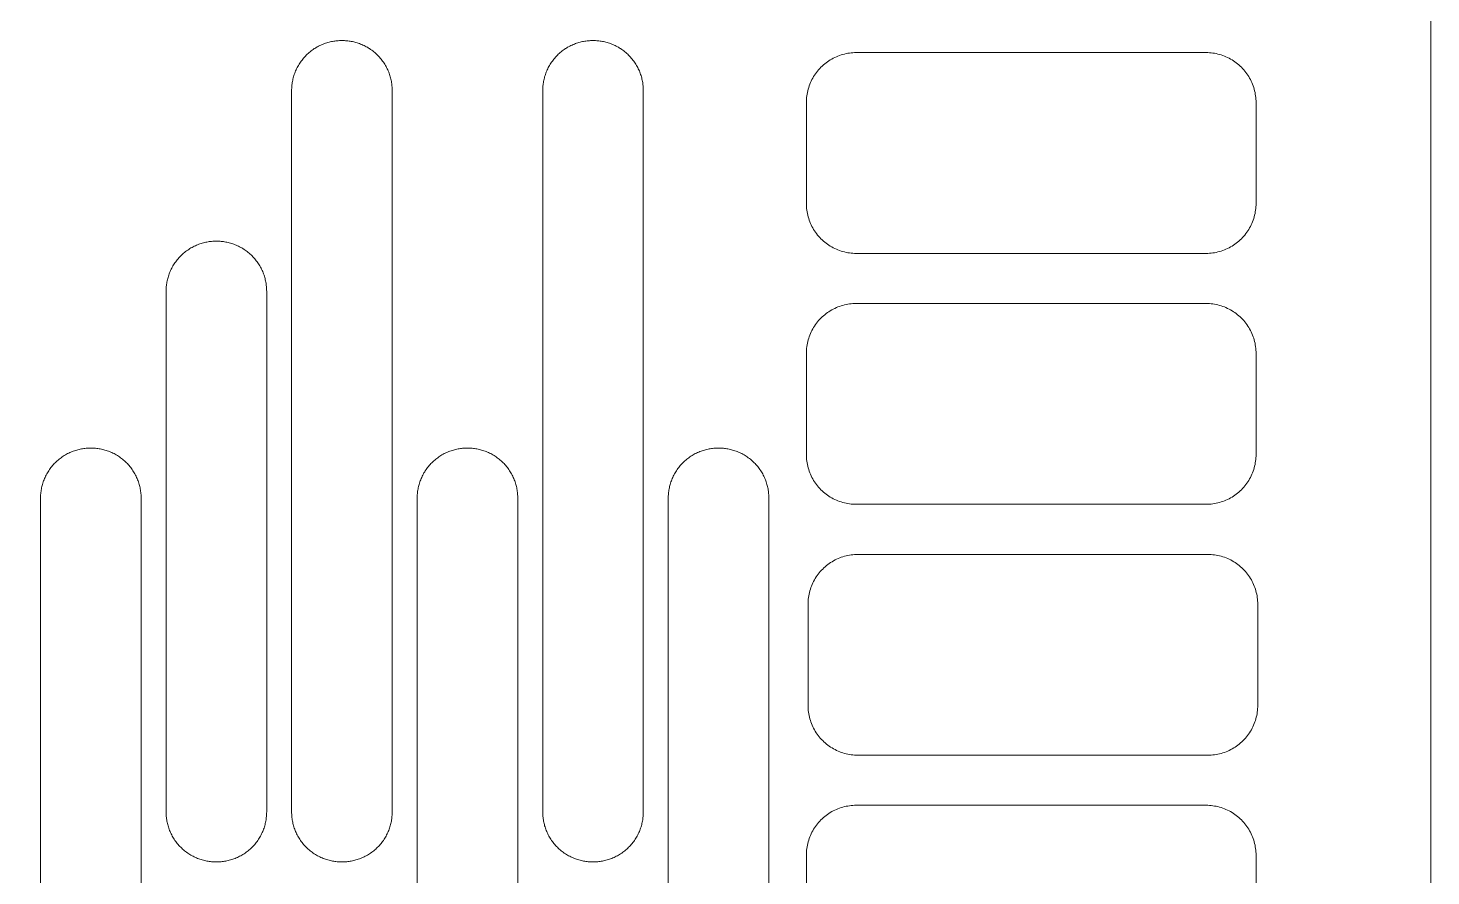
# Model space of a CAD drawing. Header units: metres. Extents: x -2538 to 7610, y -1082 to -498.
# Drawn here: x -1473.8 to -1193.1, y -970.6 to -800.9 of the extents above; entities that cross this region are included whole.
import ezdxf

# ---------------------------------------------------------------- set-up
doc = ezdxf.new("R2010")
doc.units = ezdxf.units.M
doc.linetypes.add('AUSGEZOGEN', pattern=[0])
doc.layers.add('Standard', color=7, linetype='AUSGEZOGEN', lineweight=25)

msp = doc.modelspace()

# ---------------------------------------------------------------- linework, layer by layer
at = {"layer": 'Standard', "color": 7, "linetype": 'AUSGEZOGEN', "lineweight": 13}
for points in [[(-1755.08, -1081.87), (-1193.08, -1081.87), (-1193.08, -519.87), (-1755.08, -519.87), (-1755.08, -1081.87)], [(-1400.96, -957.79), (-1400.96, -813.37), (-1400.96, -813.15), (-1400.97, -812.93), (-1400.98, -812.7), (-1401, -812.47), (-1401.02, -812.25), (-1401.05, -812.02), (-1401.08, -811.79), (-1401.12, -811.55), (-1401.17, -811.32), (-1401.22, -811.09), (-1401.28, -810.86), (-1401.34, -810.62), (-1401.41, -810.39), (-1401.49, -810.16), (-1401.57, -809.92), (-1401.66, -809.69), (-1401.75, -809.46), (-1401.85, -809.23), (-1401.96, -809.01), (-1402.07, -808.78), (-1402.19, -808.56), (-1402.32, -808.34), (-1402.45, -808.12), (-1402.59, -807.9), (-1402.73, -807.69), (-1402.88, -807.48), (-1403.03, -807.27), (-1403.19, -807.07), (-1403.36, -806.87), (-1403.53, -806.68), (-1403.71, -806.49), (-1403.89, -806.3), (-1404.07, -806.12), (-1404.26, -805.95), (-1404.46, -805.78), (-1404.65, -805.61), (-1404.86, -805.45), (-1405.06, -805.3), (-1405.27, -805.15), (-1405.49, -805), (-1405.7, -804.87), (-1405.92, -804.73), (-1406.14, -804.61), (-1406.36, -804.49), (-1406.59, -804.38), (-1406.82, -804.27), (-1407.05, -804.17), (-1407.28, -804.08), (-1407.51, -803.99), (-1407.74, -803.91), (-1407.97, -803.83), (-1408.21, -803.76), (-1408.44, -803.7), (-1408.67, -803.64), (-1408.91, -803.59), (-1409.14, -803.54), (-1409.37, -803.5), (-1409.6, -803.47), (-1409.83, -803.44), (-1410.06, -803.41), (-1410.29, -803.4), (-1410.51, -803.38), (-1410.74, -803.38), (-1410.96, -803.37), (-1411.08, -803.37), (-1411.3, -803.38), (-1411.53, -803.38), (-1411.75, -803.4), (-1411.98, -803.41), (-1412.21, -803.44), (-1412.44, -803.47), (-1412.67, -803.5), (-1412.9, -803.54), (-1413.13, -803.59), (-1413.37, -803.64), (-1413.6, -803.7), (-1413.83, -803.76), (-1414.07, -803.83), (-1414.3, -803.91), (-1414.53, -803.99), (-1414.76, -804.08), (-1414.99, -804.17), (-1415.22, -804.27), (-1415.45, -804.38), (-1415.68, -804.49), (-1415.9, -804.61), (-1416.12, -804.73), (-1416.34, -804.87), (-1416.55, -805), (-1416.77, -805.15), (-1416.98, -805.3), (-1417.18, -805.45), (-1417.39, -805.61), (-1417.58, -805.78), (-1417.78, -805.95), (-1417.97, -806.12), (-1418.15, -806.3), (-1418.33, -806.49), (-1418.51, -806.68), (-1418.68, -806.87), (-1418.85, -807.07), (-1419.01, -807.27), (-1419.16, -807.48), (-1419.31, -807.69), (-1419.45, -807.9), (-1419.59, -808.12), (-1419.72, -808.34), (-1419.85, -808.56), (-1419.97, -808.78), (-1420.08, -809.01), (-1420.19, -809.23), (-1420.29, -809.46), (-1420.38, -809.69), (-1420.47, -809.92), (-1420.55, -810.16), (-1420.63, -810.39), (-1420.7, -810.62), (-1420.76, -810.86), (-1420.82, -811.09), (-1420.87, -811.32), (-1420.92, -811.55), (-1420.96, -811.79), (-1420.99, -812.02), (-1421.02, -812.25), (-1421.04, -812.47), (-1421.06, -812.7), (-1421.07, -812.93), (-1421.08, -813.15), (-1421.08, -813.37), (-1421.08, -957.79), (-1421.08, -958.01), (-1421.07, -958.24), (-1421.06, -958.46), (-1421.04, -958.69), (-1421.02, -958.92), (-1420.99, -959.15), (-1420.96, -959.38), (-1420.92, -959.61), (-1420.87, -959.84), (-1420.82, -960.08), (-1420.76, -960.31), (-1420.7, -960.54), (-1420.63, -960.77), (-1420.55, -961.01), (-1420.47, -961.24), (-1420.38, -961.47), (-1420.29, -961.7), (-1420.19, -961.93), (-1420.08, -962.16), (-1419.97, -962.38), (-1419.85, -962.61), (-1419.72, -962.83), (-1419.59, -963.05), (-1419.45, -963.26), (-1419.31, -963.48), (-1419.16, -963.68), (-1419.01, -963.89), (-1418.85, -964.09), (-1418.68, -964.29), (-1418.51, -964.49), (-1418.33, -964.68), (-1418.15, -964.86), (-1417.97, -965.04), (-1417.78, -965.22), (-1417.58, -965.39), (-1417.39, -965.55), (-1417.18, -965.71), (-1416.98, -965.87), (-1416.77, -966.02), (-1416.55, -966.16), (-1416.34, -966.3), (-1416.12, -966.43), (-1415.9, -966.55), (-1415.68, -966.67), (-1415.45, -966.79), (-1415.22, -966.89), (-1414.99, -966.99), (-1414.76, -967.09), (-1414.53, -967.18), (-1414.3, -967.26), (-1414.07, -967.33), (-1413.83, -967.4), (-1413.6, -967.47), (-1413.37, -967.53), (-1413.13, -967.58), (-1412.9, -967.62), (-1412.67, -967.66), (-1412.44, -967.7), (-1412.21, -967.73), (-1411.98, -967.75), (-1411.75, -967.77), (-1411.53, -967.78), (-1411.3, -967.79), (-1411.08, -967.79), (-1410.96, -967.79), (-1410.74, -967.79), (-1410.51, -967.78), (-1410.29, -967.77), (-1410.06, -967.75), (-1409.83, -967.73), (-1409.6, -967.7), (-1409.37, -967.66), (-1409.14, -967.62), (-1408.91, -967.58), (-1408.67, -967.53), (-1408.44, -967.47), (-1408.21, -967.4), (-1407.97, -967.33), (-1407.74, -967.26), (-1407.51, -967.18), (-1407.28, -967.09), (-1407.05, -966.99), (-1406.82, -966.89), (-1406.59, -966.79), (-1406.36, -966.67), (-1406.14, -966.55), (-1405.92, -966.43), (-1405.7, -966.3), (-1405.49, -966.16), (-1405.27, -966.02), (-1405.06, -965.87), (-1404.86, -965.71), (-1404.65, -965.55), (-1404.46, -965.39), (-1404.26, -965.22), (-1404.07, -965.04), (-1403.89, -964.86), (-1403.71, -964.68), (-1403.53, -964.49), (-1403.36, -964.29), (-1403.19, -964.09), (-1403.03, -963.89), (-1402.88, -963.68), (-1402.73, -963.48), (-1402.59, -963.26), (-1402.45, -963.05), (-1402.32, -962.83), (-1402.19, -962.61), (-1402.07, -962.38), (-1401.96, -962.16), (-1401.85, -961.93), (-1401.75, -961.7), (-1401.66, -961.47), (-1401.57, -961.24), (-1401.49, -961.01), (-1401.41, -960.77), (-1401.34, -960.54), (-1401.28, -960.31), (-1401.22, -960.08), (-1401.17, -959.84), (-1401.12, -959.61), (-1401.08, -959.38), (-1401.05, -959.15), (-1401.02, -958.92), (-1401, -958.69), (-1400.98, -958.46), (-1400.97, -958.24), (-1400.96, -958.01), (-1400.96, -957.79)], [(-1350.71, -957.79), (-1350.71, -813.37), (-1350.71, -813.15), (-1350.72, -812.93), (-1350.73, -812.7), (-1350.75, -812.47), (-1350.77, -812.25), (-1350.8, -812.02), (-1350.83, -811.79), (-1350.87, -811.55), (-1350.92, -811.32), (-1350.97, -811.09), (-1351.03, -810.86), (-1351.09, -810.62), (-1351.16, -810.39), (-1351.24, -810.16), (-1351.32, -809.92), (-1351.41, -809.69), (-1351.5, -809.46), (-1351.6, -809.23), (-1351.71, -809.01), (-1351.82, -808.78), (-1351.94, -808.56), (-1352.07, -808.34), (-1352.2, -808.12), (-1352.34, -807.9), (-1352.48, -807.69), (-1352.63, -807.48), (-1352.78, -807.27), (-1352.94, -807.07), (-1353.11, -806.87), (-1353.28, -806.68), (-1353.46, -806.49), (-1353.64, -806.3), (-1353.82, -806.12), (-1354.01, -805.95), (-1354.21, -805.78), (-1354.4, -805.61), (-1354.61, -805.45), (-1354.81, -805.3), (-1355.02, -805.15), (-1355.24, -805), (-1355.45, -804.87), (-1355.67, -804.73), (-1355.89, -804.61), (-1356.11, -804.49), (-1356.34, -804.38), (-1356.57, -804.27), (-1356.8, -804.17), (-1357.03, -804.08), (-1357.26, -803.99), (-1357.49, -803.91), (-1357.72, -803.83), (-1357.96, -803.76), (-1358.19, -803.7), (-1358.42, -803.64), (-1358.66, -803.59), (-1358.89, -803.54), (-1359.12, -803.5), (-1359.35, -803.47), (-1359.58, -803.44), (-1359.81, -803.41), (-1360.04, -803.4), (-1360.26, -803.38), (-1360.49, -803.38), (-1360.71, -803.37), (-1360.83, -803.37), (-1361.05, -803.38), (-1361.28, -803.38), (-1361.5, -803.4), (-1361.73, -803.41), (-1361.96, -803.44), (-1362.19, -803.47), (-1362.42, -803.5), (-1362.65, -803.54), (-1362.88, -803.59), (-1363.12, -803.64), (-1363.35, -803.7), (-1363.58, -803.76), (-1363.82, -803.83), (-1364.05, -803.91), (-1364.28, -803.99), (-1364.51, -804.08), (-1364.74, -804.17), (-1364.97, -804.27), (-1365.2, -804.38), (-1365.43, -804.49), (-1365.65, -804.61), (-1365.87, -804.73), (-1366.09, -804.87), (-1366.3, -805), (-1366.52, -805.15), (-1366.73, -805.3), (-1366.93, -805.45), (-1367.14, -805.61), (-1367.33, -805.78), (-1367.53, -805.95), (-1367.72, -806.12), (-1367.9, -806.3), (-1368.08, -806.49), (-1368.26, -806.68), (-1368.43, -806.87), (-1368.6, -807.07), (-1368.76, -807.27), (-1368.91, -807.48), (-1369.06, -807.69), (-1369.2, -807.9), (-1369.34, -808.12), (-1369.47, -808.34), (-1369.6, -808.56), (-1369.72, -808.78), (-1369.83, -809.01), (-1369.94, -809.23), (-1370.04, -809.46), (-1370.13, -809.69), (-1370.22, -809.92), (-1370.3, -810.16), (-1370.38, -810.39), (-1370.45, -810.62), (-1370.51, -810.86), (-1370.57, -811.09), (-1370.62, -811.32), (-1370.67, -811.55), (-1370.71, -811.79), (-1370.74, -812.02), (-1370.77, -812.25), (-1370.79, -812.47), (-1370.81, -812.7), (-1370.82, -812.93), (-1370.83, -813.15), (-1370.83, -813.37), (-1370.83, -957.79), (-1370.83, -958.01), (-1370.82, -958.24), (-1370.81, -958.46), (-1370.79, -958.69), (-1370.77, -958.92), (-1370.74, -959.15), (-1370.71, -959.38), (-1370.67, -959.61), (-1370.62, -959.84), (-1370.57, -960.08), (-1370.51, -960.31), (-1370.45, -960.54), (-1370.38, -960.77), (-1370.3, -961.01), (-1370.22, -961.24), (-1370.13, -961.47), (-1370.04, -961.7), (-1369.94, -961.93), (-1369.83, -962.16), (-1369.72, -962.38), (-1369.6, -962.61), (-1369.47, -962.83), (-1369.34, -963.05), (-1369.2, -963.26), (-1369.06, -963.48), (-1368.91, -963.68), (-1368.76, -963.89), (-1368.6, -964.09), (-1368.43, -964.29), (-1368.26, -964.49), (-1368.08, -964.68), (-1367.9, -964.86), (-1367.72, -965.04), (-1367.53, -965.22), (-1367.33, -965.39), (-1367.14, -965.55), (-1366.93, -965.71), (-1366.73, -965.87), (-1366.52, -966.02), (-1366.3, -966.16), (-1366.09, -966.3), (-1365.87, -966.43), (-1365.65, -966.55), (-1365.43, -966.67), (-1365.2, -966.79), (-1364.97, -966.89), (-1364.74, -966.99), (-1364.51, -967.09), (-1364.28, -967.18), (-1364.05, -967.26), (-1363.82, -967.33), (-1363.58, -967.4), (-1363.35, -967.47), (-1363.12, -967.53), (-1362.88, -967.58), (-1362.65, -967.62), (-1362.42, -967.66), (-1362.19, -967.7), (-1361.96, -967.73), (-1361.73, -967.75), (-1361.5, -967.77), (-1361.28, -967.78), (-1361.05, -967.79), (-1360.83, -967.79), (-1360.71, -967.79), (-1360.49, -967.79), (-1360.26, -967.78), (-1360.04, -967.77), (-1359.81, -967.75), (-1359.58, -967.73), (-1359.35, -967.7), (-1359.12, -967.66), (-1358.89, -967.62), (-1358.66, -967.58), (-1358.42, -967.53), (-1358.19, -967.47), (-1357.96, -967.4), (-1357.72, -967.33), (-1357.49, -967.26), (-1357.26, -967.18), (-1357.03, -967.09), (-1356.8, -966.99), (-1356.57, -966.89), (-1356.34, -966.79), (-1356.11, -966.67), (-1355.89, -966.55), (-1355.67, -966.43), (-1355.45, -966.3), (-1355.24, -966.16), (-1355.02, -966.02), (-1354.81, -965.87), (-1354.61, -965.71), (-1354.4, -965.55), (-1354.21, -965.39), (-1354.01, -965.22), (-1353.82, -965.04), (-1353.64, -964.86), (-1353.46, -964.68), (-1353.28, -964.49), (-1353.11, -964.29), (-1352.94, -964.09), (-1352.78, -963.89), (-1352.63, -963.68), (-1352.48, -963.48), (-1352.34, -963.26), (-1352.2, -963.05), (-1352.07, -962.83), (-1351.94, -962.61), (-1351.82, -962.38), (-1351.71, -962.16), (-1351.6, -961.93), (-1351.5, -961.7), (-1351.41, -961.47), (-1351.32, -961.24), (-1351.24, -961.01), (-1351.16, -960.77), (-1351.09, -960.54), (-1351.03, -960.31), (-1350.97, -960.08), (-1350.92, -959.84), (-1350.87, -959.61), (-1350.83, -959.38), (-1350.8, -959.15), (-1350.77, -958.92), (-1350.75, -958.69), (-1350.73, -958.46), (-1350.72, -958.24), (-1350.71, -958.01), (-1350.71, -957.79)], [(-1238.08, -845.99), (-1308.08, -845.99), (-1308.42, -845.98), (-1308.77, -845.96), (-1309.11, -845.93), (-1309.44, -845.89), (-1309.78, -845.84), (-1310.12, -845.78), (-1310.45, -845.7), (-1310.78, -845.62), (-1311.11, -845.52), (-1311.43, -845.41), (-1311.75, -845.29), (-1312.07, -845.16), (-1312.38, -845.02), (-1312.68, -844.86), (-1312.98, -844.7), (-1313.28, -844.53), (-1313.57, -844.35), (-1313.85, -844.16), (-1314.13, -843.95), (-1314.39, -843.74), (-1314.65, -843.52), (-1314.91, -843.29), (-1315.15, -843.06), (-1315.39, -842.81), (-1315.62, -842.56), (-1315.84, -842.3), (-1316.05, -842.03), (-1316.25, -841.75), (-1316.44, -841.47), (-1316.63, -841.18), (-1316.8, -840.89), (-1316.96, -840.59), (-1317.11, -840.28), (-1317.25, -839.97), (-1317.39, -839.65), (-1317.51, -839.33), (-1317.61, -839.01), (-1317.71, -838.68), (-1317.8, -838.35), (-1317.87, -838.02), (-1317.94, -837.69), (-1317.99, -837.35), (-1318.03, -837.01), (-1318.06, -836.67), (-1318.08, -836.33), (-1318.08, -835.99), (-1318.08, -815.79), (-1318.08, -815.44), (-1318.06, -815.1), (-1318.03, -814.76), (-1317.99, -814.42), (-1317.94, -814.09), (-1317.87, -813.75), (-1317.8, -813.42), (-1317.71, -813.09), (-1317.61, -812.76), (-1317.51, -812.44), (-1317.39, -812.12), (-1317.25, -811.8), (-1317.11, -811.49), (-1316.96, -811.19), (-1316.8, -810.88), (-1316.63, -810.59), (-1316.44, -810.3), (-1316.25, -810.02), (-1316.05, -809.74), (-1315.84, -809.48), (-1315.62, -809.21), (-1315.39, -808.96), (-1315.15, -808.71), (-1314.91, -808.48), (-1314.65, -808.25), (-1314.39, -808.03), (-1314.13, -807.82), (-1313.85, -807.62), (-1313.57, -807.42), (-1313.28, -807.24), (-1312.98, -807.07), (-1312.68, -806.91), (-1312.38, -806.76), (-1312.07, -806.61), (-1311.75, -806.48), (-1311.43, -806.36), (-1311.11, -806.25), (-1310.78, -806.16), (-1310.45, -806.07), (-1310.12, -806), (-1309.78, -805.93), (-1309.44, -805.88), (-1309.11, -805.84), (-1308.77, -805.81), (-1308.42, -805.79), (-1308.08, -805.79), (-1238.08, -805.79), (-1237.74, -805.79), (-1237.4, -805.81), (-1237.06, -805.84), (-1236.72, -805.88), (-1236.38, -805.93), (-1236.05, -806), (-1235.72, -806.07), (-1235.38, -806.16), (-1235.06, -806.25), (-1234.73, -806.36), (-1234.41, -806.48), (-1234.1, -806.61), (-1233.79, -806.76), (-1233.48, -806.91), (-1233.18, -807.07), (-1232.89, -807.24), (-1232.6, -807.42), (-1232.32, -807.62), (-1232.04, -807.82), (-1231.77, -808.03), (-1231.51, -808.25), (-1231.26, -808.48), (-1231.01, -808.71), (-1230.77, -808.96), (-1230.55, -809.21), (-1230.33, -809.48), (-1230.11, -809.74), (-1229.91, -810.02), (-1229.72, -810.3), (-1229.54, -810.59), (-1229.37, -810.88), (-1229.2, -811.19), (-1229.05, -811.49), (-1228.91, -811.8), (-1228.78, -812.12), (-1228.66, -812.44), (-1228.55, -812.76), (-1228.45, -813.09), (-1228.37, -813.42), (-1228.29, -813.75), (-1228.23, -814.09), (-1228.18, -814.42), (-1228.14, -814.76), (-1228.11, -815.1), (-1228.09, -815.44), (-1228.08, -815.79), (-1228.08, -835.99), (-1228.09, -836.33), (-1228.11, -836.67), (-1228.14, -837.01), (-1228.18, -837.35), (-1228.23, -837.69), (-1228.29, -838.02), (-1228.37, -838.35), (-1228.45, -838.68), (-1228.55, -839.01), (-1228.66, -839.33), (-1228.78, -839.65), (-1228.91, -839.97), (-1229.05, -840.28), (-1229.2, -840.59), (-1229.37, -840.89), (-1229.54, -841.18), (-1229.72, -841.47), (-1229.91, -841.75), (-1230.11, -842.03), (-1230.33, -842.3), (-1230.55, -842.56), (-1230.77, -842.81), (-1231.01, -843.06), (-1231.26, -843.29), (-1231.51, -843.52), (-1231.77, -843.74), (-1232.04, -843.95), (-1232.32, -844.16), (-1232.6, -844.35), (-1232.89, -844.53), (-1233.18, -844.7), (-1233.48, -844.86), (-1233.79, -845.02), (-1234.1, -845.16), (-1234.41, -845.29), (-1234.73, -845.41), (-1235.06, -845.52), (-1235.38, -845.62), (-1235.72, -845.7), (-1236.05, -845.78), (-1236.38, -845.84), (-1236.72, -845.89), (-1237.06, -845.93), (-1237.4, -845.96), (-1237.74, -845.98), (-1238.08, -845.99)], [(-1426.08, -957.79), (-1426.08, -853.54), (-1426.09, -853.32), (-1426.09, -853.09), (-1426.11, -852.87), (-1426.12, -852.64), (-1426.15, -852.41), (-1426.18, -852.18), (-1426.21, -851.95), (-1426.25, -851.72), (-1426.3, -851.49), (-1426.35, -851.26), (-1426.4, -851.02), (-1426.47, -850.79), (-1426.54, -850.56), (-1426.61, -850.32), (-1426.7, -850.09), (-1426.78, -849.86), (-1426.88, -849.63), (-1426.98, -849.4), (-1427.09, -849.17), (-1427.2, -848.95), (-1427.32, -848.72), (-1427.44, -848.5), (-1427.58, -848.28), (-1427.71, -848.07), (-1427.86, -847.86), (-1428, -847.65), (-1428.16, -847.44), (-1428.32, -847.24), (-1428.48, -847.04), (-1428.66, -846.84), (-1428.83, -846.65), (-1429.01, -846.47), (-1429.2, -846.29), (-1429.39, -846.11), (-1429.58, -845.94), (-1429.78, -845.78), (-1429.98, -845.62), (-1430.19, -845.46), (-1430.4, -845.31), (-1430.61, -845.17), (-1430.83, -845.03), (-1431.05, -844.9), (-1431.27, -844.78), (-1431.49, -844.66), (-1431.72, -844.54), (-1431.94, -844.44), (-1432.17, -844.34), (-1432.4, -844.24), (-1432.63, -844.15), (-1432.87, -844.07), (-1433.1, -844), (-1433.33, -843.93), (-1433.56, -843.86), (-1433.8, -843.8), (-1434.03, -843.75), (-1434.26, -843.71), (-1434.49, -843.67), (-1434.73, -843.63), (-1434.96, -843.6), (-1435.18, -843.58), (-1435.41, -843.56), (-1435.64, -843.55), (-1435.86, -843.54), (-1436.08, -843.54), (-1436.21, -843.54), (-1436.43, -843.54), (-1436.65, -843.55), (-1436.88, -843.56), (-1437.11, -843.58), (-1437.33, -843.6), (-1437.56, -843.63), (-1437.8, -843.67), (-1438.03, -843.71), (-1438.26, -843.75), (-1438.49, -843.8), (-1438.73, -843.86), (-1438.96, -843.93), (-1439.19, -844), (-1439.43, -844.07), (-1439.66, -844.15), (-1439.89, -844.24), (-1440.12, -844.34), (-1440.35, -844.44), (-1440.58, -844.54), (-1440.8, -844.66), (-1441.02, -844.78), (-1441.25, -844.9), (-1441.46, -845.03), (-1441.68, -845.17), (-1441.89, -845.31), (-1442.1, -845.46), (-1442.31, -845.62), (-1442.51, -845.78), (-1442.71, -845.94), (-1442.9, -846.11), (-1443.09, -846.29), (-1443.28, -846.47), (-1443.46, -846.65), (-1443.64, -846.84), (-1443.81, -847.04), (-1443.97, -847.24), (-1444.13, -847.44), (-1444.29, -847.65), (-1444.43, -847.86), (-1444.58, -848.07), (-1444.71, -848.28), (-1444.85, -848.5), (-1444.97, -848.72), (-1445.09, -848.95), (-1445.2, -849.17), (-1445.31, -849.4), (-1445.41, -849.63), (-1445.51, -849.86), (-1445.59, -850.09), (-1445.68, -850.32), (-1445.75, -850.56), (-1445.82, -850.79), (-1445.89, -851.02), (-1445.94, -851.26), (-1445.99, -851.49), (-1446.04, -851.72), (-1446.08, -851.95), (-1446.12, -852.18), (-1446.14, -852.41), (-1446.17, -852.64), (-1446.19, -852.87), (-1446.2, -853.09), (-1446.21, -853.32), (-1446.21, -853.54), (-1446.21, -957.79), (-1446.21, -958.01), (-1446.2, -958.24), (-1446.19, -958.46), (-1446.17, -958.69), (-1446.14, -958.92), (-1446.12, -959.15), (-1446.08, -959.38), (-1446.04, -959.61), (-1445.99, -959.84), (-1445.94, -960.08), (-1445.89, -960.31), (-1445.82, -960.54), (-1445.75, -960.77), (-1445.68, -961.01), (-1445.59, -961.24), (-1445.51, -961.47), (-1445.41, -961.7), (-1445.31, -961.93), (-1445.2, -962.16), (-1445.09, -962.38), (-1444.97, -962.61), (-1444.85, -962.83), (-1444.71, -963.05), (-1444.58, -963.26), (-1444.43, -963.48), (-1444.29, -963.68), (-1444.13, -963.89), (-1443.97, -964.09), (-1443.81, -964.29), (-1443.64, -964.49), (-1443.46, -964.68), (-1443.28, -964.86), (-1443.09, -965.04), (-1442.9, -965.22), (-1442.71, -965.39), (-1442.51, -965.55), (-1442.31, -965.71), (-1442.1, -965.87), (-1441.89, -966.02), (-1441.68, -966.16), (-1441.46, -966.3), (-1441.25, -966.43), (-1441.02, -966.55), (-1440.8, -966.67), (-1440.58, -966.79), (-1440.35, -966.89), (-1440.12, -966.99), (-1439.89, -967.09), (-1439.66, -967.18), (-1439.43, -967.26), (-1439.19, -967.33), (-1438.96, -967.4), (-1438.73, -967.47), (-1438.49, -967.53), (-1438.26, -967.58), (-1438.03, -967.62), (-1437.8, -967.66), (-1437.56, -967.7), (-1437.33, -967.73), (-1437.11, -967.75), (-1436.88, -967.77), (-1436.65, -967.78), (-1436.43, -967.79), (-1436.21, -967.79), (-1436.08, -967.79), (-1435.86, -967.79), (-1435.64, -967.78), (-1435.41, -967.77), (-1435.18, -967.75), (-1434.96, -967.73), (-1434.73, -967.7), (-1434.49, -967.66), (-1434.26, -967.62), (-1434.03, -967.58), (-1433.8, -967.53), (-1433.56, -967.47), (-1433.33, -967.4), (-1433.1, -967.33), (-1432.87, -967.26), (-1432.63, -967.18), (-1432.4, -967.09), (-1432.17, -966.99), (-1431.94, -966.89), (-1431.72, -966.79), (-1431.49, -966.67), (-1431.27, -966.55), (-1431.05, -966.43), (-1430.83, -966.3), (-1430.61, -966.16), (-1430.4, -966.02), (-1430.19, -965.87), (-1429.98, -965.71), (-1429.78, -965.55), (-1429.58, -965.39), (-1429.39, -965.22), (-1429.2, -965.04), (-1429.01, -964.86), (-1428.83, -964.68), (-1428.66, -964.49), (-1428.48, -964.29), (-1428.32, -964.09), (-1428.16, -963.89), (-1428, -963.68), (-1427.86, -963.48), (-1427.71, -963.26), (-1427.58, -963.05), (-1427.44, -962.83), (-1427.32, -962.61), (-1427.2, -962.38), (-1427.09, -962.16), (-1426.98, -961.93), (-1426.88, -961.7), (-1426.78, -961.47), (-1426.7, -961.24), (-1426.61, -961.01), (-1426.54, -960.77), (-1426.47, -960.54), (-1426.4, -960.31), (-1426.35, -960.08), (-1426.3, -959.84), (-1426.25, -959.61), (-1426.21, -959.38), (-1426.18, -959.15), (-1426.15, -958.92), (-1426.12, -958.69), (-1426.11, -958.46), (-1426.09, -958.24), (-1426.09, -958.01), (-1426.08, -957.79)], [(-1238.08, -896.21), (-1308.08, -896.21), (-1308.42, -896.2), (-1308.77, -896.19), (-1309.11, -896.16), (-1309.44, -896.12), (-1309.78, -896.06), (-1310.12, -896), (-1310.45, -895.92), (-1310.78, -895.84), (-1311.11, -895.74), (-1311.43, -895.63), (-1311.75, -895.51), (-1312.07, -895.38), (-1312.38, -895.24), (-1312.68, -895.09), (-1312.98, -894.93), (-1313.28, -894.75), (-1313.57, -894.57), (-1313.85, -894.38), (-1314.13, -894.18), (-1314.39, -893.97), (-1314.65, -893.75), (-1314.91, -893.52), (-1315.15, -893.28), (-1315.39, -893.03), (-1315.62, -892.78), (-1315.84, -892.52), (-1316.05, -892.25), (-1316.25, -891.98), (-1316.44, -891.69), (-1316.63, -891.41), (-1316.8, -891.11), (-1316.96, -890.81), (-1317.11, -890.5), (-1317.25, -890.19), (-1317.39, -889.88), (-1317.51, -889.56), (-1317.61, -889.23), (-1317.71, -888.91), (-1317.8, -888.58), (-1317.87, -888.24), (-1317.94, -887.91), (-1317.99, -887.57), (-1318.03, -887.23), (-1318.06, -886.89), (-1318.08, -886.55), (-1318.08, -886.21), (-1318.08, -866.01), (-1318.08, -865.67), (-1318.06, -865.33), (-1318.03, -864.99), (-1317.99, -864.65), (-1317.94, -864.31), (-1317.87, -863.97), (-1317.8, -863.64), (-1317.71, -863.31), (-1317.61, -862.98), (-1317.51, -862.66), (-1317.39, -862.34), (-1317.25, -862.03), (-1317.11, -861.71), (-1316.96, -861.41), (-1316.8, -861.11), (-1316.63, -860.81), (-1316.44, -860.52), (-1316.25, -860.24), (-1316.05, -859.97), (-1315.84, -859.7), (-1315.62, -859.44), (-1315.39, -859.18), (-1315.15, -858.94), (-1314.91, -858.7), (-1314.65, -858.47), (-1314.39, -858.25), (-1314.13, -858.04), (-1313.85, -857.84), (-1313.57, -857.65), (-1313.28, -857.47), (-1312.98, -857.29), (-1312.68, -857.13), (-1312.38, -856.98), (-1312.07, -856.84), (-1311.75, -856.71), (-1311.43, -856.59), (-1311.11, -856.48), (-1310.78, -856.38), (-1310.45, -856.29), (-1310.12, -856.22), (-1309.78, -856.15), (-1309.44, -856.1), (-1309.11, -856.06), (-1308.77, -856.03), (-1308.42, -856.02), (-1308.08, -856.01), (-1238.08, -856.01), (-1237.74, -856.02), (-1237.4, -856.03), (-1237.06, -856.06), (-1236.72, -856.1), (-1236.38, -856.15), (-1236.05, -856.22), (-1235.72, -856.29), (-1235.38, -856.38), (-1235.06, -856.48), (-1234.73, -856.59), (-1234.41, -856.71), (-1234.1, -856.84), (-1233.79, -856.98), (-1233.48, -857.13), (-1233.18, -857.29), (-1232.89, -857.47), (-1232.6, -857.65), (-1232.32, -857.84), (-1232.04, -858.04), (-1231.77, -858.25), (-1231.51, -858.47), (-1231.26, -858.7), (-1231.01, -858.94), (-1230.77, -859.18), (-1230.55, -859.44), (-1230.33, -859.7), (-1230.11, -859.97), (-1229.91, -860.24), (-1229.72, -860.52), (-1229.54, -860.81), (-1229.37, -861.11), (-1229.2, -861.41), (-1229.05, -861.71), (-1228.91, -862.03), (-1228.78, -862.34), (-1228.66, -862.66), (-1228.55, -862.98), (-1228.45, -863.31), (-1228.37, -863.64), (-1228.29, -863.97), (-1228.23, -864.31), (-1228.18, -864.65), (-1228.14, -864.99), (-1228.11, -865.33), (-1228.09, -865.67), (-1228.08, -866.01), (-1228.08, -886.21), (-1228.09, -886.55), (-1228.11, -886.89), (-1228.14, -887.23), (-1228.18, -887.57), (-1228.23, -887.91), (-1228.29, -888.24), (-1228.37, -888.58), (-1228.45, -888.91), (-1228.55, -889.23), (-1228.66, -889.56), (-1228.78, -889.88), (-1228.91, -890.19), (-1229.05, -890.5), (-1229.2, -890.81), (-1229.37, -891.11), (-1229.54, -891.41), (-1229.72, -891.69), (-1229.91, -891.98), (-1230.11, -892.25), (-1230.33, -892.52), (-1230.55, -892.78), (-1230.77, -893.03), (-1231.01, -893.28), (-1231.26, -893.52), (-1231.51, -893.75), (-1231.77, -893.97), (-1232.04, -894.18), (-1232.32, -894.38), (-1232.6, -894.57), (-1232.89, -894.75), (-1233.18, -894.93), (-1233.48, -895.09), (-1233.79, -895.24), (-1234.1, -895.38), (-1234.41, -895.51), (-1234.73, -895.63), (-1235.06, -895.74), (-1235.38, -895.84), (-1235.72, -895.92), (-1236.05, -896), (-1236.38, -896.06), (-1236.72, -896.12), (-1237.06, -896.16), (-1237.4, -896.19), (-1237.74, -896.2), (-1238.08, -896.21)], [(-1237.74, -946.43), (-1307.74, -946.43), (-1308.08, -946.43), (-1308.42, -946.41), (-1308.76, -946.38), (-1309.1, -946.34), (-1309.44, -946.29), (-1309.78, -946.22), (-1310.11, -946.15), (-1310.44, -946.06), (-1310.77, -945.96), (-1311.09, -945.86), (-1311.41, -945.74), (-1311.73, -945.6), (-1312.04, -945.46), (-1312.34, -945.31), (-1312.64, -945.15), (-1312.94, -944.98), (-1313.23, -944.79), (-1313.51, -944.6), (-1313.78, -944.4), (-1314.05, -944.19), (-1314.31, -943.97), (-1314.57, -943.74), (-1314.81, -943.5), (-1315.05, -943.26), (-1315.28, -943), (-1315.5, -942.74), (-1315.71, -942.47), (-1315.91, -942.2), (-1316.1, -941.92), (-1316.29, -941.63), (-1316.46, -941.33), (-1316.62, -941.03), (-1316.77, -940.73), (-1316.91, -940.42), (-1317.04, -940.1), (-1317.16, -939.78), (-1317.27, -939.46), (-1317.37, -939.13), (-1317.46, -938.8), (-1317.53, -938.47), (-1317.6, -938.13), (-1317.65, -937.79), (-1317.69, -937.46), (-1317.72, -937.12), (-1317.74, -936.77), (-1317.74, -936.43), (-1317.74, -916.23), (-1317.74, -915.89), (-1317.72, -915.55), (-1317.69, -915.21), (-1317.65, -914.87), (-1317.6, -914.53), (-1317.53, -914.2), (-1317.46, -913.86), (-1317.37, -913.53), (-1317.27, -913.21), (-1317.16, -912.88), (-1317.04, -912.56), (-1316.91, -912.25), (-1316.77, -911.94), (-1316.62, -911.63), (-1316.46, -911.33), (-1316.29, -911.04), (-1316.1, -910.75), (-1315.91, -910.47), (-1315.71, -910.19), (-1315.5, -909.92), (-1315.28, -909.66), (-1315.05, -909.41), (-1314.81, -909.16), (-1314.57, -908.92), (-1314.31, -908.7), (-1314.05, -908.48), (-1313.78, -908.26), (-1313.51, -908.06), (-1313.23, -907.87), (-1312.94, -907.69), (-1312.64, -907.52), (-1312.34, -907.35), (-1312.04, -907.2), (-1311.73, -907.06), (-1311.41, -906.93), (-1311.09, -906.81), (-1310.77, -906.7), (-1310.44, -906.6), (-1310.11, -906.52), (-1309.78, -906.44), (-1309.44, -906.38), (-1309.1, -906.33), (-1308.76, -906.29), (-1308.42, -906.26), (-1308.08, -906.24), (-1307.74, -906.23), (-1237.74, -906.23), (-1237.4, -906.24), (-1237.06, -906.26), (-1236.72, -906.29), (-1236.38, -906.33), (-1236.04, -906.38), (-1235.71, -906.44), (-1235.37, -906.52), (-1235.04, -906.6), (-1234.72, -906.7), (-1234.39, -906.81), (-1234.07, -906.93), (-1233.76, -907.06), (-1233.45, -907.2), (-1233.14, -907.35), (-1232.84, -907.52), (-1232.55, -907.69), (-1232.26, -907.87), (-1231.97, -908.06), (-1231.7, -908.26), (-1231.43, -908.48), (-1231.17, -908.7), (-1230.92, -908.92), (-1230.67, -909.16), (-1230.43, -909.41), (-1230.2, -909.66), (-1229.98, -909.92), (-1229.77, -910.19), (-1229.57, -910.47), (-1229.38, -910.75), (-1229.2, -911.04), (-1229.02, -911.33), (-1228.86, -911.63), (-1228.71, -911.94), (-1228.57, -912.25), (-1228.44, -912.56), (-1228.32, -912.88), (-1228.21, -913.21), (-1228.11, -913.53), (-1228.03, -913.86), (-1227.95, -914.2), (-1227.89, -914.53), (-1227.83, -914.87), (-1227.79, -915.21), (-1227.76, -915.55), (-1227.75, -915.89), (-1227.74, -916.23), (-1227.74, -936.43), (-1227.75, -936.77), (-1227.76, -937.12), (-1227.79, -937.46), (-1227.83, -937.79), (-1227.89, -938.13), (-1227.95, -938.47), (-1228.03, -938.8), (-1228.11, -939.13), (-1228.21, -939.46), (-1228.32, -939.78), (-1228.44, -940.1), (-1228.57, -940.42), (-1228.71, -940.73), (-1228.86, -941.03), (-1229.02, -941.33), (-1229.2, -941.63), (-1229.38, -941.92), (-1229.57, -942.2), (-1229.77, -942.47), (-1229.98, -942.74), (-1230.2, -943), (-1230.43, -943.26), (-1230.67, -943.5), (-1230.92, -943.74), (-1231.17, -943.97), (-1231.43, -944.19), (-1231.7, -944.4), (-1231.97, -944.6), (-1232.26, -944.79), (-1232.55, -944.98), (-1232.84, -945.15), (-1233.14, -945.31), (-1233.45, -945.46), (-1233.76, -945.6), (-1234.07, -945.74), (-1234.39, -945.86), (-1234.72, -945.96), (-1235.04, -946.06), (-1235.37, -946.15), (-1235.71, -946.22), (-1236.04, -946.29), (-1236.38, -946.34), (-1236.72, -946.38), (-1237.06, -946.41), (-1237.4, -946.43), (-1237.74, -946.43)]]:
    msp.add_lwpolyline(points, close=True, dxfattribs=at)
for points in [[(-1451.21, -999.21), (-1451.21, -894.96), (-1451.21, -894.73), (-1451.22, -894.51), (-1451.23, -894.29), (-1451.25, -894.06), (-1451.27, -893.83), (-1451.3, -893.6), (-1451.33, -893.37), (-1451.37, -893.14), (-1451.42, -892.9), (-1451.47, -892.67), (-1451.53, -892.44), (-1451.59, -892.21), (-1451.66, -891.97), (-1451.74, -891.74), (-1451.82, -891.51), (-1451.91, -891.28), (-1452, -891.05), (-1452.1, -890.82), (-1452.21, -890.59), (-1452.32, -890.36), (-1452.44, -890.14), (-1452.57, -889.92), (-1452.7, -889.7), (-1452.84, -889.48), (-1452.98, -889.27), (-1453.13, -889.06), (-1453.28, -888.86), (-1453.44, -888.65), (-1453.61, -888.46), (-1453.78, -888.26), (-1453.96, -888.07), (-1454.14, -887.89), (-1454.32, -887.71), (-1454.51, -887.53), (-1454.71, -887.36), (-1454.9, -887.19), (-1455.11, -887.03), (-1455.31, -886.88), (-1455.52, -886.73), (-1455.74, -886.59), (-1455.95, -886.45), (-1456.17, -886.32), (-1456.39, -886.19), (-1456.61, -886.07), (-1456.84, -885.96), (-1457.07, -885.85), (-1457.3, -885.75), (-1457.53, -885.66), (-1457.76, -885.57), (-1457.99, -885.49), (-1458.22, -885.41), (-1458.46, -885.34), (-1458.69, -885.28), (-1458.92, -885.22), (-1459.16, -885.17), (-1459.39, -885.12), (-1459.62, -885.08), (-1459.85, -885.05), (-1460.08, -885.02), (-1460.31, -885), (-1460.54, -884.98), (-1460.76, -884.97), (-1460.99, -884.96), (-1461.21, -884.96), (-1461.33, -884.96), (-1461.55, -884.96), (-1461.78, -884.97), (-1462, -884.98), (-1462.23, -885), (-1462.46, -885.02), (-1462.69, -885.05), (-1462.92, -885.08), (-1463.15, -885.12), (-1463.38, -885.17), (-1463.62, -885.22), (-1463.85, -885.28), (-1464.08, -885.34), (-1464.32, -885.41), (-1464.55, -885.49), (-1464.78, -885.57), (-1465.01, -885.66), (-1465.24, -885.75), (-1465.47, -885.85), (-1465.7, -885.96), (-1465.93, -886.07), (-1466.15, -886.19), (-1466.37, -886.32), (-1466.59, -886.45), (-1466.8, -886.59), (-1467.02, -886.73), (-1467.23, -886.88), (-1467.43, -887.03), (-1467.64, -887.19), (-1467.83, -887.36), (-1468.03, -887.53), (-1468.22, -887.71), (-1468.4, -887.89), (-1468.58, -888.07), (-1468.76, -888.26), (-1468.93, -888.46), (-1469.1, -888.65), (-1469.26, -888.86), (-1469.41, -889.06), (-1469.56, -889.27), (-1469.7, -889.48), (-1469.84, -889.7), (-1469.97, -889.92), (-1470.1, -890.14), (-1470.22, -890.36), (-1470.33, -890.59), (-1470.44, -890.82), (-1470.54, -891.05), (-1470.63, -891.28), (-1470.72, -891.51), (-1470.8, -891.74), (-1470.88, -891.97), (-1470.95, -892.21), (-1471.01, -892.44), (-1471.07, -892.67), (-1471.12, -892.9), (-1471.17, -893.14), (-1471.21, -893.37), (-1471.24, -893.6), (-1471.27, -893.83), (-1471.29, -894.06), (-1471.31, -894.29), (-1471.32, -894.51), (-1471.33, -894.73), (-1471.33, -894.96), (-1471.33, -999.21)], [(-1375.83, -1039.37), (-1375.83, -894.96), (-1375.84, -894.73), (-1375.84, -894.51), (-1375.86, -894.29), (-1375.87, -894.06), (-1375.9, -893.83), (-1375.93, -893.6), (-1375.96, -893.37), (-1376, -893.14), (-1376.05, -892.9), (-1376.1, -892.67), (-1376.15, -892.44), (-1376.22, -892.21), (-1376.29, -891.97), (-1376.36, -891.74), (-1376.45, -891.51), (-1376.53, -891.28), (-1376.63, -891.05), (-1376.73, -890.82), (-1376.84, -890.59), (-1376.95, -890.36), (-1377.07, -890.14), (-1377.19, -889.92), (-1377.33, -889.7), (-1377.46, -889.48), (-1377.61, -889.27), (-1377.75, -889.06), (-1377.91, -888.86), (-1378.07, -888.65), (-1378.23, -888.46), (-1378.41, -888.26), (-1378.58, -888.07), (-1378.76, -887.89), (-1378.95, -887.71), (-1379.14, -887.53), (-1379.33, -887.36), (-1379.53, -887.19), (-1379.73, -887.03), (-1379.94, -886.88), (-1380.15, -886.73), (-1380.36, -886.59), (-1380.58, -886.45), (-1380.8, -886.32), (-1381.02, -886.19), (-1381.24, -886.07), (-1381.47, -885.96), (-1381.69, -885.85), (-1381.92, -885.75), (-1382.15, -885.66), (-1382.38, -885.57), (-1382.62, -885.49), (-1382.85, -885.41), (-1383.08, -885.34), (-1383.31, -885.28), (-1383.55, -885.22), (-1383.78, -885.17), (-1384.01, -885.12), (-1384.24, -885.08), (-1384.48, -885.05), (-1384.71, -885.02), (-1384.93, -885), (-1385.16, -884.98), (-1385.39, -884.97), (-1385.61, -884.96), (-1385.83, -884.96), (-1385.96, -884.96), (-1386.18, -884.96), (-1386.4, -884.97), (-1386.63, -884.98), (-1386.86, -885), (-1387.08, -885.02), (-1387.31, -885.05), (-1387.55, -885.08), (-1387.78, -885.12), (-1388.01, -885.17), (-1388.24, -885.22), (-1388.48, -885.28), (-1388.71, -885.34), (-1388.94, -885.41), (-1389.18, -885.49), (-1389.41, -885.57), (-1389.64, -885.66), (-1389.87, -885.75), (-1390.1, -885.85), (-1390.33, -885.96), (-1390.55, -886.07), (-1390.77, -886.19), (-1391, -886.32), (-1391.21, -886.45), (-1391.43, -886.59), (-1391.64, -886.73), (-1391.85, -886.88), (-1392.06, -887.03), (-1392.26, -887.19), (-1392.46, -887.36), (-1392.65, -887.53), (-1392.84, -887.71), (-1393.03, -887.89), (-1393.21, -888.07), (-1393.39, -888.26), (-1393.56, -888.46), (-1393.72, -888.65), (-1393.88, -888.86), (-1394.04, -889.06), (-1394.18, -889.27), (-1394.33, -889.48), (-1394.46, -889.7), (-1394.6, -889.92), (-1394.72, -890.14), (-1394.84, -890.36), (-1394.95, -890.59), (-1395.06, -890.82), (-1395.16, -891.05), (-1395.26, -891.28), (-1395.34, -891.51), (-1395.43, -891.74), (-1395.5, -891.97), (-1395.57, -892.21), (-1395.64, -892.44), (-1395.69, -892.67), (-1395.74, -892.9), (-1395.79, -893.14), (-1395.83, -893.37), (-1395.87, -893.6), (-1395.89, -893.83), (-1395.92, -894.06), (-1395.94, -894.29), (-1395.95, -894.51), (-1395.96, -894.73), (-1395.96, -894.96), (-1395.96, -1039.37)], [(-1325.58, -999.21), (-1325.58, -894.96), (-1325.59, -894.73), (-1325.59, -894.51), (-1325.61, -894.29), (-1325.62, -894.06), (-1325.65, -893.83), (-1325.68, -893.6), (-1325.71, -893.37), (-1325.75, -893.14), (-1325.8, -892.9), (-1325.85, -892.67), (-1325.9, -892.44), (-1325.97, -892.21), (-1326.04, -891.97), (-1326.11, -891.74), (-1326.2, -891.51), (-1326.28, -891.28), (-1326.38, -891.05), (-1326.48, -890.82), (-1326.59, -890.59), (-1326.7, -890.36), (-1326.82, -890.14), (-1326.94, -889.92), (-1327.08, -889.7), (-1327.21, -889.48), (-1327.36, -889.27), (-1327.5, -889.06), (-1327.66, -888.86), (-1327.82, -888.65), (-1327.98, -888.46), (-1328.16, -888.26), (-1328.33, -888.07), (-1328.51, -887.89), (-1328.7, -887.71), (-1328.89, -887.53), (-1329.08, -887.36), (-1329.28, -887.19), (-1329.48, -887.03), (-1329.69, -886.88), (-1329.9, -886.73), (-1330.11, -886.59), (-1330.33, -886.45), (-1330.55, -886.32), (-1330.77, -886.19), (-1330.99, -886.07), (-1331.22, -885.96), (-1331.44, -885.85), (-1331.67, -885.75), (-1331.9, -885.66), (-1332.13, -885.57), (-1332.37, -885.49), (-1332.6, -885.41), (-1332.83, -885.34), (-1333.06, -885.28), (-1333.3, -885.22), (-1333.53, -885.17), (-1333.76, -885.12), (-1333.99, -885.08), (-1334.23, -885.05), (-1334.46, -885.02), (-1334.68, -885), (-1334.91, -884.98), (-1335.14, -884.97), (-1335.36, -884.96), (-1335.58, -884.96), (-1335.71, -884.96), (-1335.93, -884.96), (-1336.15, -884.97), (-1336.38, -884.98), (-1336.61, -885), (-1336.83, -885.02), (-1337.06, -885.05), (-1337.3, -885.08), (-1337.53, -885.12), (-1337.76, -885.17), (-1337.99, -885.22), (-1338.23, -885.28), (-1338.46, -885.34), (-1338.69, -885.41), (-1338.93, -885.49), (-1339.16, -885.57), (-1339.39, -885.66), (-1339.62, -885.75), (-1339.85, -885.85), (-1340.08, -885.96), (-1340.3, -886.07), (-1340.52, -886.19), (-1340.75, -886.32), (-1340.96, -886.45), (-1341.18, -886.59), (-1341.39, -886.73), (-1341.6, -886.88), (-1341.81, -887.03), (-1342.01, -887.19), (-1342.21, -887.36), (-1342.4, -887.53), (-1342.59, -887.71), (-1342.78, -887.89), (-1342.96, -888.07), (-1343.14, -888.26), (-1343.31, -888.46), (-1343.47, -888.65), (-1343.63, -888.86), (-1343.79, -889.06), (-1343.93, -889.27), (-1344.08, -889.48), (-1344.21, -889.7), (-1344.35, -889.92), (-1344.47, -890.14), (-1344.59, -890.36), (-1344.7, -890.59), (-1344.81, -890.82), (-1344.91, -891.05), (-1345.01, -891.28), (-1345.09, -891.51), (-1345.18, -891.74), (-1345.25, -891.97), (-1345.32, -892.21), (-1345.39, -892.44), (-1345.44, -892.67), (-1345.49, -892.9), (-1345.54, -893.14), (-1345.58, -893.37), (-1345.62, -893.6), (-1345.64, -893.83), (-1345.67, -894.06), (-1345.69, -894.29), (-1345.7, -894.51), (-1345.71, -894.73), (-1345.71, -894.96), (-1345.71, -999.21)], [(-1318.08, -986.65), (-1318.08, -966.45), (-1318.08, -966.11), (-1318.06, -965.77), (-1318.03, -965.43), (-1317.99, -965.09), (-1317.94, -964.75), (-1317.87, -964.42), (-1317.8, -964.08), (-1317.71, -963.75), (-1317.61, -963.42), (-1317.51, -963.1), (-1317.39, -962.78), (-1317.25, -962.47), (-1317.11, -962.16), (-1316.96, -961.85), (-1316.8, -961.55), (-1316.63, -961.25), (-1316.44, -960.97), (-1316.25, -960.68), (-1316.05, -960.41), (-1315.84, -960.14), (-1315.62, -959.88), (-1315.39, -959.62), (-1315.15, -959.38), (-1314.91, -959.14), (-1314.65, -958.91), (-1314.39, -958.69), (-1314.13, -958.48), (-1313.85, -958.28), (-1313.57, -958.09), (-1313.28, -957.91), (-1312.98, -957.73), (-1312.68, -957.57), (-1312.38, -957.42), (-1312.07, -957.28), (-1311.75, -957.15), (-1311.43, -957.03), (-1311.11, -956.92), (-1310.78, -956.82), (-1310.45, -956.73), (-1310.12, -956.66), (-1309.78, -956.6), (-1309.44, -956.54), (-1309.11, -956.5), (-1308.77, -956.47), (-1308.42, -956.46), (-1308.08, -956.45), (-1238.08, -956.45), (-1237.74, -956.46), (-1237.4, -956.47), (-1237.06, -956.5), (-1236.72, -956.54), (-1236.38, -956.6), (-1236.05, -956.66), (-1235.72, -956.73), (-1235.38, -956.82), (-1235.06, -956.92), (-1234.73, -957.03), (-1234.41, -957.15), (-1234.1, -957.28), (-1233.79, -957.42), (-1233.48, -957.57), (-1233.18, -957.73), (-1232.89, -957.91), (-1232.6, -958.09), (-1232.32, -958.28), (-1232.04, -958.48), (-1231.77, -958.69), (-1231.51, -958.91), (-1231.26, -959.14), (-1231.01, -959.38), (-1230.77, -959.62), (-1230.55, -959.88), (-1230.33, -960.14), (-1230.11, -960.41), (-1229.91, -960.68), (-1229.72, -960.97), (-1229.54, -961.25), (-1229.37, -961.55), (-1229.2, -961.85), (-1229.05, -962.16), (-1228.91, -962.47), (-1228.78, -962.78), (-1228.66, -963.1), (-1228.55, -963.42), (-1228.45, -963.75), (-1228.37, -964.08), (-1228.29, -964.42), (-1228.23, -964.75), (-1228.18, -965.09), (-1228.14, -965.43), (-1228.11, -965.77), (-1228.09, -966.11), (-1228.08, -966.45), (-1228.08, -986.65)]]:
    msp.add_lwpolyline(points, dxfattribs=at)

doc.saveas('drawing.dxf')
